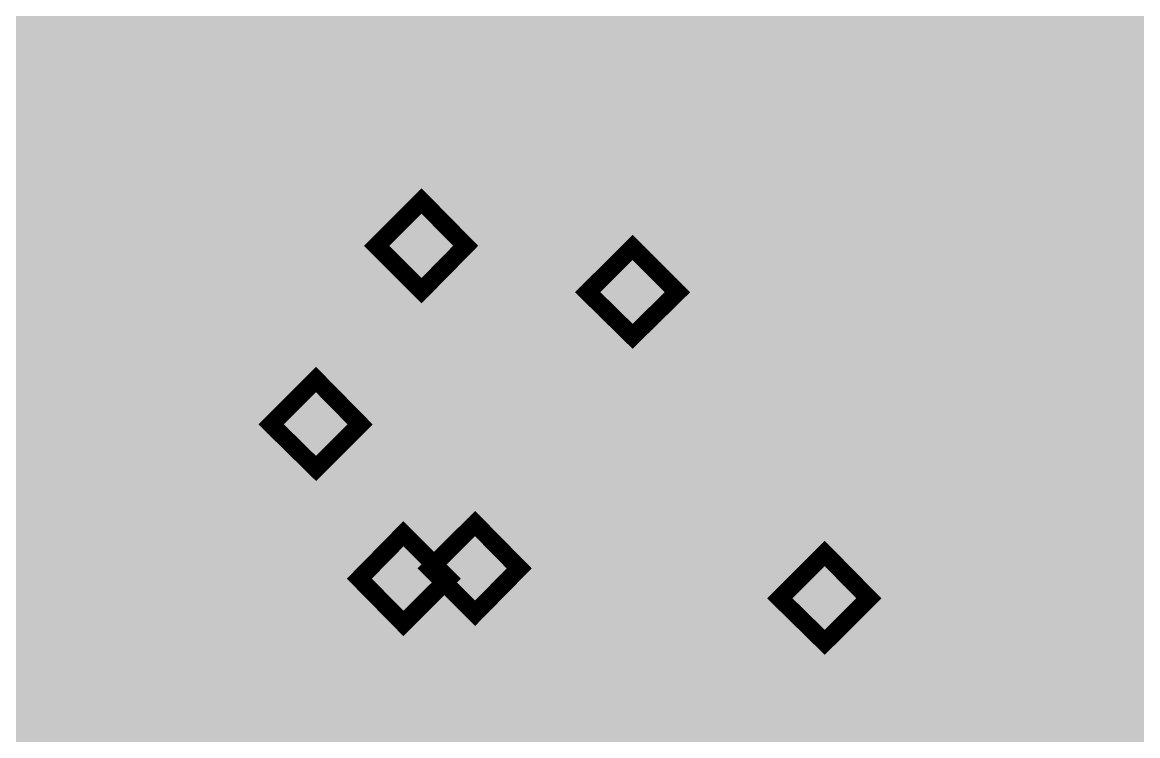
# Model space of a CAD drawing. Header units: millimetres. Extents: x 92 to 588, y 96 to 434.
# Drawn here: x 465.45 to 490.44, y 403.47 to 419.47 of the extents above; entities that cross this region are included whole.
import ezdxf

# ---------------------------------------------------------------- set-up
doc = ezdxf.new("R2010")
doc.units = ezdxf.units.MM
doc.layers.add('H', color=7, linetype='Continuous')
doc.layers.add('P', color=7, linetype='Continuous')

msp = doc.modelspace()

# ---------------------------------------------------------------- hatches: boundary and pattern name
at = {"layer": 'H', "linetype": 'Continuous'}
for points in [[(291.162, 223.903), (291.162, 433.788), (588.166, 433.788), (588.166, 223.903), (291.162, 223.903)], [(468.627, 415.285), (468.433, 415.302), (468.256, 415.338), (468.08, 415.373), (467.939, 415.443), (467.939, 415.796), (468.01, 415.778), (468.08, 415.743), (468.151, 415.708), (468.239, 415.673), (468.345, 415.637), (468.433, 415.602), (468.521, 415.584), (468.627, 415.584), (468.733, 415.602), (468.821, 415.62), (468.874, 415.655), (468.962, 415.708), (468.997, 415.743), (469.05, 415.831), (469.103, 415.92), (469.121, 416.043), (469.138, 416.167), (469.121, 416.237), (469.103, 416.343), (469.085, 416.396), (469.068, 416.431), (469.015, 416.502), (468.98, 416.537), (468.944, 416.572), (468.856, 416.625), (468.803, 416.625), (468.68, 416.66), (468.556, 416.66), (468.415, 416.66), (468.274, 416.643), (468.151, 416.608), (468.045, 416.59), (468.045, 417.93), (469.474, 417.93), (469.474, 417.631), (468.38, 417.631), (468.38, 416.943), (468.45, 416.943), (468.574, 416.943), (468.627, 416.943), (468.803, 416.943), (468.944, 416.925), (469.015, 416.89), (469.156, 416.837), (469.209, 416.784), (469.28, 416.731), (469.385, 416.625), (469.421, 416.537), (469.438, 416.466), (469.474, 416.272), (469.474, 416.078), (469.456, 415.902), (469.421, 415.814), (469.385, 415.743), (469.315, 415.602), (469.262, 415.549), (469.191, 415.479), (469.068, 415.39), (468.98, 415.355), (468.909, 415.32), (468.715, 415.285), (468.627, 415.285)], [(470.303, 415.285), (470.232, 415.302), (470.161, 415.302), (470.091, 415.302), (470.02, 415.338), (470.02, 415.655), (470.091, 415.637), (470.161, 415.62), (470.267, 415.602), (470.355, 415.584), (470.444, 415.602), (470.585, 415.62), (470.726, 415.673), (470.832, 415.761), (470.885, 415.814), (470.938, 415.867), (471.008, 416.008), (471.061, 416.167), (471.096, 416.361), (471.114, 416.449), (471.008, 416.643), (471.114, 416.696), (471.114, 416.766), (471.114, 416.819), (471.114, 416.996), (471.096, 417.207), (471.061, 417.295), (471.043, 417.366), (470.973, 417.507), (470.938, 417.542), (470.902, 417.595), (470.814, 417.648), (470.779, 417.666), (470.708, 417.683), (470.602, 417.701), (470.514, 417.683), (470.373, 417.631), (470.303, 417.578), (470.232, 417.507), (470.197, 417.419), (470.144, 417.243), (470.144, 417.101), (470.144, 417.013), (470.161, 416.89), (470.179, 416.837), (470.214, 416.784), (470.267, 416.696), (470.32, 416.643), (470.355, 416.625), (470.426, 416.59), (470.461, 416.572), (470.55, 416.555), (470.655, 416.555), (470.761, 416.572), (470.885, 416.59), (471.008, 416.643), (471.114, 416.449), (470.973, 416.378), (470.849, 416.325), (470.779, 416.29), (470.638, 416.272), (470.567, 416.272), (470.426, 416.272), (470.303, 416.308), (470.25, 416.325), (470.126, 416.378), (470.073, 416.431), (470.003, 416.484), (469.897, 416.625), (469.862, 416.696), (469.826, 416.784), (469.791, 416.978), (469.791, 417.084), (469.791, 417.19), (469.826, 417.366), (469.862, 417.454), (469.897, 417.525), (469.985, 417.666), (470.038, 417.736), (470.091, 417.789), (470.214, 417.878), (470.303, 417.913), (470.373, 417.948), (470.532, 417.983), (470.602, 417.983), (470.691, 417.983), (470.867, 417.948), (470.938, 417.913), (471.008, 417.895), (471.132, 417.807), (471.185, 417.754), (471.255, 417.666), (471.361, 417.489), (471.396, 417.366), (471.431, 417.26), (471.467, 416.96), (471.467, 416.784), (471.467, 416.625), (471.431, 416.325), (471.396, 416.184), (471.361, 416.043), (471.255, 415.796), (471.185, 415.708), (471.096, 415.602), (470.92, 415.461), (470.832, 415.39), (470.708, 415.355), (470.461, 415.302), (470.303, 415.285)], [(473.936, 415.338), (473.936, 416.237), (473.936, 416.502), (473.936, 417.525), (473.054, 416.502), (473.936, 416.502), (473.936, 416.237), (472.79, 416.237), (472.79, 416.59), (473.954, 417.93), (474.271, 417.93), (474.271, 416.502), (474.571, 416.502), (474.571, 416.237), (474.271, 416.237), (474.271, 415.338), (473.936, 415.338)], [(474.853, 415.338), (474.853, 415.708), (475.03, 415.867), (475.189, 416.025), (475.33, 416.167), (475.471, 416.325), (475.612, 416.484), (475.824, 416.749), (475.876, 416.854), (475.929, 416.943), (475.982, 417.154), (475.982, 417.26), (475.982, 417.348), (475.947, 417.437), (475.929, 417.489), (475.894, 417.542), (475.859, 417.578), (475.806, 417.631), (475.718, 417.648), (475.647, 417.683), (475.541, 417.683), (475.453, 417.683), (475.365, 417.666), (475.259, 417.631), (475.171, 417.595), (475.1, 417.56), (475.03, 417.525), (474.977, 417.489), (474.924, 417.454), (474.906, 417.825), (475.03, 417.878), (475.206, 417.93), (475.312, 417.948), (475.488, 417.983), (475.665, 417.983), (475.824, 417.948), (475.965, 417.913), (476.088, 417.842), (476.141, 417.789), (476.194, 417.736), (476.265, 417.631), (476.317, 417.489), (476.335, 417.348), (476.335, 417.278), (476.335, 417.119), (476.3, 416.996), (476.265, 416.872), (476.212, 416.749), (476.141, 416.643), (476.053, 416.537), (475.965, 416.413), (475.859, 416.308), (475.7, 416.131), (475.506, 415.937), (475.312, 415.761), (475.189, 415.637), (476.459, 415.637), (476.459, 415.338), (474.853, 415.338)], [(480.022, 414.262), (479.828, 414.262), (479.651, 414.297), (479.475, 414.35), (479.334, 414.403), (479.334, 414.773), (479.404, 414.738), (479.475, 414.703), (479.545, 414.667), (479.634, 414.632), (479.739, 414.597), (479.828, 414.579), (479.916, 414.561), (480.022, 414.561), (480.127, 414.561), (480.216, 414.597), (480.269, 414.614), (480.357, 414.667), (480.392, 414.72), (480.445, 414.791), (480.498, 414.897), (480.515, 415.002), (480.515, 415.143), (480.515, 415.196), (480.498, 415.32), (480.48, 415.355), (480.463, 415.408), (480.41, 415.479), (480.374, 415.514), (480.339, 415.532), (480.251, 415.584), (480.198, 415.602), (480.075, 415.62), (479.951, 415.62), (479.81, 415.62), (479.669, 415.602), (479.545, 415.584), (479.44, 415.567), (479.44, 416.89), (480.868, 416.89), (480.868, 416.59), (479.775, 416.59), (479.775, 415.902), (479.845, 415.902), (479.969, 415.92), (480.004, 415.92), (480.198, 415.92), (480.339, 415.884), (480.41, 415.867), (480.551, 415.796), (480.604, 415.761), (480.674, 415.708), (480.762, 415.584), (480.815, 415.514), (480.833, 415.443), (480.868, 415.249), (480.868, 415.126), (480.868, 415.038), (480.851, 414.861), (480.815, 414.791), (480.78, 414.703), (480.71, 414.561), (480.657, 414.508), (480.586, 414.456), (480.463, 414.367), (480.374, 414.332), (480.286, 414.297), (480.11, 414.262), (480.022, 414.262)], [(482.032, 414.244), (481.944, 414.262), (481.768, 414.279), (481.68, 414.314), (481.609, 414.332), (481.468, 414.42), (481.415, 414.473), (481.362, 414.526), (481.292, 414.65), (481.256, 414.72), (481.221, 414.791), (481.203, 414.949), (481.203, 415.02), (481.203, 415.126), (481.256, 415.32), (481.309, 415.408), (481.362, 415.496), (481.539, 415.637), (481.627, 415.69), (481.768, 415.549), (481.662, 415.443), (481.627, 415.373), (481.591, 415.302), (481.556, 415.143), (481.539, 415.055), (481.556, 414.932), (481.627, 414.738), (481.68, 414.667), (481.768, 414.597), (481.944, 414.508), (482.05, 414.508), (482.156, 414.508), (482.315, 414.579), (482.385, 414.65), (482.456, 414.703), (482.526, 414.897), (482.526, 415.002), (482.526, 415.073), (482.491, 415.196), (482.456, 415.249), (482.42, 415.302), (482.297, 415.39), (482.226, 415.443), (482.156, 415.479), (482.068, 415.514), (481.962, 415.549), (481.838, 415.602), (481.768, 415.549), (481.627, 415.69), (481.539, 415.761), (481.397, 415.884), (481.345, 415.937), (481.309, 416.008), (481.256, 416.184), (481.256, 416.272), (481.256, 416.343), (481.292, 416.484), (481.345, 416.608), (481.433, 416.713), (481.486, 416.766), (481.539, 416.802), (481.662, 416.872), (481.803, 416.925), (481.962, 416.96), (482.121, 416.96), (482.279, 416.925), (482.42, 416.89), (482.544, 416.819), (482.597, 416.766), (482.65, 416.713), (482.738, 416.608), (482.791, 416.502), (482.809, 416.361), (482.809, 416.29), (482.809, 416.202), (482.756, 416.043), (482.72, 415.955), (482.667, 415.867), (482.509, 415.743), (482.42, 415.69), (482.297, 415.831), (482.385, 415.955), (482.42, 416.008), (482.438, 416.078), (482.473, 416.219), (482.473, 416.29), (482.473, 416.378), (482.42, 416.519), (482.368, 416.59), (482.332, 416.608), (482.262, 416.66), (482.138, 416.696), (482.032, 416.696), (481.944, 416.696), (481.785, 416.643), (481.733, 416.59), (481.697, 416.572), (481.644, 416.502), (481.609, 416.396), (481.609, 416.308), (481.609, 416.255), (481.644, 416.149), (481.662, 416.096), (481.697, 416.061), (481.785, 415.973), (481.856, 415.937), (481.909, 415.902), (482.015, 415.849), (482.121, 415.814), (482.209, 415.778), (482.297, 415.831), (482.42, 415.69), (482.526, 415.62), (482.703, 415.496), (482.756, 415.426), (482.809, 415.338), (482.879, 415.143), (482.879, 415.038), (482.879, 414.949), (482.844, 414.791), (482.791, 414.65), (482.703, 414.526), (482.632, 414.473), (482.579, 414.42), (482.438, 414.332), (482.297, 414.279), (482.121, 414.262), (482.032, 414.244)], [(485.013, 414.262), (484.819, 414.262), (484.643, 414.297), (484.467, 414.35), (484.325, 414.403), (484.325, 414.773), (484.396, 414.738), (484.467, 414.703), (484.537, 414.667), (484.625, 414.632), (484.731, 414.597), (484.819, 414.579), (484.908, 414.561), (485.013, 414.561), (485.119, 414.561), (485.207, 414.597), (485.26, 414.614), (485.349, 414.667), (485.384, 414.72), (485.437, 414.791), (485.49, 414.897), (485.507, 415.002), (485.525, 415.143), (485.507, 415.196), (485.49, 415.32), (485.472, 415.355), (485.454, 415.408), (485.401, 415.479), (485.366, 415.514), (485.331, 415.532), (485.243, 415.584), (485.19, 415.602), (485.066, 415.62), (484.943, 415.62), (484.802, 415.62), (484.661, 415.602), (484.537, 415.584), (484.431, 415.567), (484.431, 416.89), (485.86, 416.89), (485.86, 416.59), (484.766, 416.59), (484.766, 415.902), (484.837, 415.902), (484.96, 415.92), (485.013, 415.92), (485.19, 415.92), (485.331, 415.884), (485.401, 415.867), (485.543, 415.796), (485.595, 415.761), (485.666, 415.708), (485.772, 415.584), (485.807, 415.514), (485.825, 415.443), (485.86, 415.249), (485.878, 415.126), (485.86, 415.038), (485.842, 414.861), (485.807, 414.791), (485.772, 414.703), (485.701, 414.561), (485.648, 414.508), (485.578, 414.456), (485.454, 414.367), (485.366, 414.332), (485.296, 414.297), (485.102, 414.262), (485.013, 414.262)], [(486.971, 414.262), (486.813, 414.297), (486.742, 414.314), (486.671, 414.35), (486.548, 414.438), (486.495, 414.491), (486.425, 414.561), (486.319, 414.755), (486.283, 414.861), (486.248, 414.985), (486.213, 415.285), (486.213, 415.443), (486.213, 415.62), (486.248, 415.92), (486.283, 416.061), (486.319, 416.184), (486.425, 416.431), (486.495, 416.519), (486.566, 416.625), (486.742, 416.766), (486.848, 416.837), (486.971, 416.89), (487.218, 416.943), (487.359, 416.943), (487.448, 416.943), (487.536, 416.943), (487.606, 416.925), (487.659, 416.907), (487.659, 416.572), (487.589, 416.608), (487.518, 416.625), (487.412, 416.643), (487.324, 416.643), (487.236, 416.643), (487.095, 416.608), (486.971, 416.555), (486.848, 416.484), (486.795, 416.431), (486.76, 416.378), (486.671, 416.237), (486.619, 416.078), (486.583, 415.884), (486.566, 415.778), (486.671, 415.602), (486.566, 415.532), (486.566, 415.496), (486.566, 415.461), (486.566, 415.249), (486.583, 415.02), (486.619, 414.932), (486.636, 414.861), (486.707, 414.738), (486.742, 414.685), (486.813, 414.614), (486.901, 414.579), (486.971, 414.544), (487.06, 414.544), (487.165, 414.544), (487.289, 414.597), (487.377, 414.65), (487.395, 414.685), (487.43, 414.72), (487.483, 414.826), (487.536, 414.985), (487.536, 415.143), (487.536, 415.214), (487.518, 415.338), (487.483, 415.408), (487.465, 415.461), (487.395, 415.549), (487.359, 415.584), (487.324, 415.62), (487.236, 415.655), (487.201, 415.655), (487.112, 415.673), (487.024, 415.673), (486.901, 415.673), (486.795, 415.637), (486.671, 415.602), (486.566, 415.778), (486.689, 415.867), (486.813, 415.92), (486.883, 415.937), (487.024, 415.955), (487.095, 415.955), (487.254, 415.955), (487.359, 415.937), (487.43, 415.92), (487.536, 415.849), (487.606, 415.814), (487.677, 415.743), (487.783, 415.62), (487.818, 415.532), (487.853, 415.443), (487.889, 415.249), (487.889, 415.143), (487.889, 415.055), (487.853, 414.861), (487.818, 414.773), (487.783, 414.703), (487.695, 414.561), (487.642, 414.508), (487.589, 414.438), (487.448, 414.35), (487.377, 414.314), (487.306, 414.297), (487.148, 414.262), (486.971, 414.262)], [(471.943, 415.338), (471.943, 415.831), (472.366, 415.831), (472.366, 415.338), (471.943, 415.338)], [(474.395, 413.45), (473.389, 414.456), (474.395, 415.461), (475.383, 414.456), (474.395, 413.45)], [(483.338, 414.314), (483.338, 414.808), (483.761, 414.808), (483.761, 414.314), (483.338, 414.314)], [(479.122, 412.427), (478.117, 413.415), (479.122, 414.42), (480.127, 413.415), (479.122, 412.427)], [(466.052, 410.205), (465.946, 410.222), (465.769, 410.258), (465.611, 410.346), (465.487, 410.469), (465.434, 410.54), (465.381, 410.628), (465.311, 410.84), (465.258, 411.087), (465.24, 411.386), (465.24, 411.722), (465.258, 412.021), (465.311, 412.286), (465.381, 412.498), (465.434, 412.586), (465.487, 412.656), (465.611, 412.78), (465.769, 412.868), (465.963, 412.903), (466.052, 412.903), (466.052, 412.621), (465.981, 412.621), (465.875, 412.586), (465.822, 412.551), (465.769, 412.515), (465.699, 412.409), (465.681, 412.339), (465.646, 412.268), (465.611, 412.11), (465.611, 412.004), (465.593, 411.81), (465.575, 411.563), (465.593, 411.298), (465.593, 411.104), (465.611, 411.016), (465.646, 410.857), (465.681, 410.769), (465.699, 410.716), (465.769, 410.61), (465.822, 410.575), (465.858, 410.54), (465.981, 410.504), (466.122, 410.504), (466.246, 410.54), (466.299, 410.575), (466.334, 410.61), (466.404, 410.698), (466.44, 410.769), (466.457, 410.84), (466.493, 410.998), (466.51, 411.104), (466.528, 411.298), (466.528, 411.563), (466.528, 411.81), (466.51, 412.021), (466.493, 412.11), (466.457, 412.286), (466.44, 412.357), (466.404, 412.409), (466.334, 412.515), (466.299, 412.551), (466.246, 412.586), (466.122, 412.621), (466.052, 412.621), (466.052, 412.903), (466.157, 412.903), (466.351, 412.85), (466.51, 412.78), (466.634, 412.656), (466.687, 412.568), (466.74, 412.48), (466.81, 412.268), (466.863, 412.021), (466.881, 411.722), (466.881, 411.563), (466.881, 411.386), (466.863, 411.087), (466.81, 410.84), (466.722, 410.628), (466.687, 410.54), (466.634, 410.469), (466.493, 410.346), (466.351, 410.258), (466.157, 410.222), (466.052, 410.205)], [(469.103, 410.205), (468.997, 410.222), (468.821, 410.258), (468.662, 410.346), (468.539, 410.469), (468.486, 410.54), (468.433, 410.628), (468.362, 410.84), (468.309, 411.087), (468.274, 411.386), (468.274, 411.563), (468.274, 411.722), (468.309, 412.021), (468.362, 412.286), (468.433, 412.498), (468.486, 412.586), (468.539, 412.656), (468.662, 412.78), (468.821, 412.868), (468.997, 412.903), (469.103, 412.903), (469.103, 412.621), (469.033, 412.621), (468.909, 412.586), (468.874, 412.551), (468.821, 412.515), (468.75, 412.409), (468.715, 412.339), (468.697, 412.268), (468.662, 412.11), (468.645, 412.004), (468.627, 411.81), (468.627, 411.563), (468.627, 411.298), (468.645, 411.104), (468.662, 411.016), (468.697, 410.857), (468.715, 410.769), (468.75, 410.716), (468.821, 410.61), (468.856, 410.575), (468.909, 410.54), (469.033, 410.504), (469.174, 410.504), (469.297, 410.54), (469.332, 410.575), (469.385, 410.61), (469.456, 410.698), (469.491, 410.769), (469.509, 410.84), (469.544, 410.998), (469.562, 411.104), (469.579, 411.298), (469.579, 411.563), (469.579, 411.81), (469.562, 412.021), (469.544, 412.11), (469.509, 412.286), (469.491, 412.357), (469.456, 412.409), (469.385, 412.515), (469.332, 412.551), (469.297, 412.586), (469.174, 412.621), (469.103, 412.621), (469.103, 412.903), (469.209, 412.903), (469.385, 412.85), (469.544, 412.78), (469.685, 412.656), (469.738, 412.568), (469.773, 412.48), (469.862, 412.268), (469.897, 412.021), (469.932, 411.722), (469.932, 411.386), (469.897, 411.087), (469.844, 410.84), (469.773, 410.628), (469.72, 410.54), (469.668, 410.469), (469.544, 410.346), (469.385, 410.258), (469.209, 410.222), (469.103, 410.205)], [(470.479, 410.275), (470.479, 410.522), (470.938, 410.522), (470.938, 412.268), (470.479, 412.268), (470.479, 412.498), (470.602, 412.498), (470.796, 412.533), (470.867, 412.568), (470.902, 412.586), (470.938, 412.656), (470.99, 412.762), (471.008, 412.868), (471.273, 412.868), (471.273, 410.522), (471.731, 410.522), (471.731, 410.275), (470.479, 410.275)], [(472.031, 409.464), (471.026, 410.452), (472.031, 411.457), (473.019, 410.452), (472.031, 409.464)], [(467.357, 410.275), (467.357, 410.769), (467.78, 410.769), (467.78, 410.275), (467.357, 410.275)], [(484.308, 407.4), (484.131, 407.4), (483.937, 407.435), (483.779, 407.488), (483.638, 407.541), (483.638, 407.912), (483.708, 407.876), (483.779, 407.841), (483.849, 407.806), (483.937, 407.77), (484.043, 407.735), (484.131, 407.718), (484.22, 407.7), (484.308, 407.7), (484.414, 407.7), (484.52, 407.735), (484.572, 407.753), (484.661, 407.806), (484.696, 407.859), (484.749, 407.929), (484.784, 408.035), (484.819, 408.141), (484.819, 408.264), (484.819, 408.335), (484.802, 408.458), (484.784, 408.494), (484.766, 408.547), (484.714, 408.617), (484.678, 408.652), (484.643, 408.67), (484.537, 408.723), (484.484, 408.741), (484.378, 408.758), (484.255, 408.758), (484.114, 408.758), (483.973, 408.741), (483.832, 408.723), (483.743, 408.705), (483.743, 410.028), (485.155, 410.028), (485.155, 409.728), (484.079, 409.728), (484.079, 409.04), (484.131, 409.04), (484.255, 409.058), (484.308, 409.058), (484.502, 409.058), (484.643, 409.023), (484.714, 409.005), (484.837, 408.935), (484.908, 408.899), (484.978, 408.846), (485.066, 408.723), (485.102, 408.652), (485.137, 408.582), (485.172, 408.388), (485.172, 408.264), (485.172, 408.176), (485.137, 408), (485.119, 407.929), (485.084, 407.841), (484.996, 407.7), (484.943, 407.647), (484.89, 407.594), (484.749, 407.506), (484.678, 407.471), (484.59, 407.435), (484.414, 407.4), (484.308, 407.4)], [(485.931, 407.4), (485.842, 407.4), (485.772, 407.418), (485.701, 407.435), (485.701, 407.77), (485.772, 407.735), (485.86, 407.718), (485.948, 407.7), (486.054, 407.7), (486.125, 407.7), (486.283, 407.735), (486.407, 407.788), (486.53, 407.859), (486.583, 407.929), (486.619, 407.982), (486.707, 408.123), (486.76, 408.282), (486.795, 408.458), (486.795, 408.564), (486.707, 408.741), (486.795, 408.811), (486.813, 408.882), (486.813, 408.917), (486.813, 408.97), (486.813, 409.093), (486.777, 409.305), (486.76, 409.393), (486.742, 409.481), (486.671, 409.605), (486.619, 409.658), (486.583, 409.693), (486.513, 409.746), (486.477, 409.764), (486.389, 409.799), (486.301, 409.799), (486.195, 409.799), (486.072, 409.746), (486.001, 409.693), (485.966, 409.658), (485.931, 409.605), (485.878, 409.517), (485.842, 409.34), (485.825, 409.199), (485.842, 409.129), (485.86, 408.988), (485.878, 408.935), (485.895, 408.882), (485.966, 408.793), (486.019, 408.758), (486.036, 408.723), (486.125, 408.688), (486.16, 408.688), (486.248, 408.67), (486.336, 408.67), (486.46, 408.67), (486.583, 408.705), (486.707, 408.741), (486.795, 408.564), (486.671, 408.476), (486.53, 408.423), (486.477, 408.405), (486.336, 408.388), (486.266, 408.388), (486.125, 408.388), (486.001, 408.405), (485.948, 408.423), (485.825, 408.494), (485.754, 408.529), (485.701, 408.582), (485.595, 408.723), (485.56, 408.793), (485.525, 408.882), (485.49, 409.076), (485.49, 409.287), (485.525, 409.481), (485.543, 409.552), (485.578, 409.64), (485.666, 409.781), (485.719, 409.834), (485.772, 409.905), (485.913, 409.993), (485.984, 410.028), (486.072, 410.046), (486.23, 410.081), (486.301, 410.081), (486.389, 410.081), (486.548, 410.046), (486.619, 410.028), (486.689, 409.993), (486.83, 409.905), (486.883, 409.852), (486.936, 409.781), (487.042, 409.587), (487.077, 409.481), (487.112, 409.358), (487.148, 409.076), (487.165, 408.899), (487.148, 408.741), (487.112, 408.441), (487.077, 408.282), (487.042, 408.141), (486.936, 407.912), (486.865, 407.806), (486.795, 407.718), (486.619, 407.559), (486.513, 407.506), (486.407, 407.453), (486.142, 407.4), (486.001, 407.4), (485.931, 407.4)], [(489.194, 407.4), (489, 407.418), (488.894, 407.435), (488.718, 407.488), (488.576, 407.559), (488.576, 407.929), (488.718, 407.841), (488.894, 407.77), (488.982, 407.735), (489.176, 407.7), (489.264, 407.7), (489.37, 407.7), (489.476, 407.735), (489.529, 407.753), (489.617, 407.806), (489.652, 407.841), (489.723, 407.912), (489.758, 408), (489.776, 408.053), (489.794, 408.176), (489.794, 408.3), (489.776, 408.423), (489.758, 408.476), (489.741, 408.511), (489.67, 408.582), (489.635, 408.617), (489.564, 408.652), (489.476, 408.688), (489.37, 408.705), (489.247, 408.705), (489.106, 408.705), (489.106, 408.988), (489.229, 408.988), (489.335, 409.005), (489.529, 409.058), (489.6, 409.111), (489.635, 409.129), (489.688, 409.199), (489.741, 409.323), (489.741, 409.428), (489.741, 409.481), (489.723, 409.552), (489.705, 409.587), (489.688, 409.623), (489.635, 409.693), (489.617, 409.711), (489.547, 409.746), (489.476, 409.764), (489.388, 409.781), (489.3, 409.781), (489.211, 409.781), (489.106, 409.764), (489.017, 409.746), (488.929, 409.711), (488.841, 409.675), (488.788, 409.64), (488.718, 409.587), (488.665, 409.552), (488.647, 409.922), (488.77, 409.993), (488.965, 410.046), (489.053, 410.063), (489.229, 410.081), (489.317, 410.081), (489.494, 410.081), (489.635, 410.046), (489.705, 410.028), (489.811, 409.975), (489.864, 409.94), (489.917, 409.905), (490.005, 409.799), (490.04, 409.746), (490.076, 409.675), (490.093, 409.534), (490.093, 409.464), (490.093, 409.358), (490.023, 409.164), (489.952, 409.093), (489.882, 409.005), (489.723, 408.917), (489.617, 408.882), (489.705, 408.846), (489.794, 408.811), (489.882, 408.758), (489.97, 408.688), (490.005, 408.652), (490.076, 408.564), (490.093, 408.494), (490.129, 408.441), (490.146, 408.3), (490.146, 408.211), (490.146, 408.123), (490.111, 407.964), (490.093, 407.894), (490.058, 407.823), (489.97, 407.7), (489.917, 407.629), (489.864, 407.576), (489.723, 407.488), (489.652, 407.453), (489.564, 407.435), (489.388, 407.4), (489.194, 407.4)], [(475.594, 406.218), (474.589, 407.224), (475.594, 408.229), (476.582, 407.224), (475.594, 406.218)], [(473.989, 405.989), (473.001, 406.994), (473.989, 408), (474.995, 406.994), (473.989, 405.989)], [(487.642, 407.453), (487.642, 407.947), (488.047, 407.947), (488.047, 407.453), (487.642, 407.453)], [(483.426, 405.566), (482.42, 406.553), (483.426, 407.559), (484.414, 406.553), (483.426, 405.566)], [(466.457, 404.243), (466.457, 404.613), (466.616, 404.772), (466.775, 404.913), (466.934, 405.072), (467.075, 405.23), (467.216, 405.389), (467.41, 405.654), (467.48, 405.742), (467.533, 405.848), (467.586, 406.042), (467.586, 406.148), (467.569, 406.253), (467.551, 406.342), (467.533, 406.377), (467.48, 406.448), (467.463, 406.483), (467.392, 406.518), (467.322, 406.553), (467.233, 406.571), (467.145, 406.589), (467.039, 406.571), (466.951, 406.553), (466.863, 406.536), (466.775, 406.5), (466.704, 406.465), (466.634, 406.43), (466.563, 406.395), (466.528, 406.359), (466.51, 406.73), (466.634, 406.783), (466.81, 406.836), (466.898, 406.853), (467.075, 406.888), (467.251, 406.888), (467.41, 406.853), (467.551, 406.818), (467.674, 406.73), (467.727, 406.694), (467.78, 406.642), (467.851, 406.536), (467.904, 406.395), (467.939, 406.253), (467.939, 406.165), (467.939, 406.024), (467.904, 405.901), (467.868, 405.76), (467.798, 405.654), (467.727, 405.548), (467.657, 405.424), (467.551, 405.319), (467.463, 405.213), (467.286, 405.036), (467.092, 404.842), (466.916, 404.666), (466.775, 404.543), (468.045, 404.543), (468.045, 404.243), (466.457, 404.243)], [(468.398, 404.243), (468.398, 404.613), (468.556, 404.772), (468.715, 404.913), (468.874, 405.072), (469.015, 405.23), (469.156, 405.389), (469.368, 405.654), (469.421, 405.742), (469.474, 405.848), (469.526, 406.042), (469.526, 406.148), (469.526, 406.253), (469.491, 406.342), (469.474, 406.377), (469.438, 406.448), (469.403, 406.483), (469.332, 406.518), (469.262, 406.553), (469.174, 406.571), (469.085, 406.589), (468.997, 406.571), (468.891, 406.553), (468.803, 406.536), (468.715, 406.5), (468.645, 406.465), (468.574, 406.43), (468.521, 406.395), (468.468, 406.359), (468.45, 406.73), (468.574, 406.783), (468.75, 406.836), (468.839, 406.853), (469.033, 406.888), (469.209, 406.888), (469.368, 406.853), (469.509, 406.818), (469.632, 406.73), (469.685, 406.694), (469.72, 406.642), (469.809, 406.536), (469.862, 406.395), (469.879, 406.253), (469.879, 406.165), (469.879, 406.024), (469.844, 405.901), (469.809, 405.76), (469.756, 405.654), (469.685, 405.548), (469.597, 405.424), (469.509, 405.319), (469.403, 405.213), (469.227, 405.036), (469.033, 404.842), (468.856, 404.666), (468.715, 404.543), (469.985, 404.543), (469.985, 404.243), (468.398, 404.243)], [(474.254, 403.749), (474.077, 403.749), (473.901, 403.784), (473.725, 403.837), (473.583, 403.89), (473.583, 404.26), (473.654, 404.225), (473.795, 404.154), (473.883, 404.119), (473.989, 404.084), (474.077, 404.066), (474.165, 404.049), (474.271, 404.049), (474.377, 404.049), (474.465, 404.084), (474.518, 404.102), (474.606, 404.172), (474.642, 404.207), (474.695, 404.278), (474.73, 404.384), (474.765, 404.49), (474.765, 404.631), (474.765, 404.684), (474.748, 404.807), (474.73, 404.842), (474.712, 404.895), (474.659, 404.966), (474.624, 405.001), (474.589, 405.019), (474.501, 405.072), (474.448, 405.089), (474.324, 405.107), (474.201, 405.107), (474.06, 405.107), (473.919, 405.089), (473.777, 405.072), (473.689, 405.054), (473.689, 406.377), (475.1, 406.377), (475.1, 406.077), (474.024, 406.077), (474.024, 405.389), (474.095, 405.407), (474.201, 405.407), (474.254, 405.407), (474.448, 405.407), (474.589, 405.372), (474.659, 405.354), (474.8, 405.283), (474.853, 405.248), (474.924, 405.195), (475.012, 405.072), (475.047, 405.001), (475.083, 404.931), (475.118, 404.737), (475.118, 404.613), (475.118, 404.525), (475.1, 404.348), (475.065, 404.278), (475.03, 404.19), (474.942, 404.066), (474.889, 403.996), (474.836, 403.943), (474.712, 403.855), (474.624, 403.819), (474.536, 403.784), (474.36, 403.749), (474.254, 403.749)], [(475.876, 403.749), (475.806, 403.749), (475.718, 403.766), (475.665, 403.784), (475.665, 404.119), (475.718, 404.102), (475.806, 404.066), (475.894, 404.049), (476, 404.049), (476.088, 404.049), (476.229, 404.084), (476.37, 404.137), (476.476, 404.225), (476.529, 404.278), (476.582, 404.331), (476.653, 404.472), (476.705, 404.631), (476.741, 404.807), (476.758, 404.913), (476.653, 405.089), (476.758, 405.16), (476.758, 405.23), (476.758, 405.442), (476.741, 405.671), (476.705, 405.742), (476.688, 405.83), (476.617, 405.954), (476.582, 406.007), (476.547, 406.042), (476.459, 406.095), (476.423, 406.112), (476.335, 406.148), (476.247, 406.148), (476.141, 406.148), (476.018, 406.095), (475.947, 406.042), (475.912, 406.007), (475.876, 405.954), (475.841, 405.865), (475.788, 405.689), (475.788, 405.566), (475.788, 405.477), (475.806, 405.336), (475.824, 405.283), (475.841, 405.23), (475.912, 405.142), (475.965, 405.107), (476, 405.089), (476.07, 405.036), (476.106, 405.036), (476.194, 405.019), (476.282, 405.019), (476.406, 405.019), (476.529, 405.054), (476.653, 405.089), (476.758, 404.913), (476.617, 404.825), (476.494, 404.772), (476.423, 404.754), (476.282, 404.737), (476.212, 404.737), (476.07, 404.737), (475.947, 404.754), (475.894, 404.772), (475.771, 404.842), (475.718, 404.878), (475.647, 404.931), (475.541, 405.072), (475.506, 405.16), (475.471, 405.23), (475.435, 405.424), (475.435, 405.548), (475.435, 405.636), (475.471, 405.83), (475.506, 405.901), (475.524, 405.989), (475.63, 406.13), (475.682, 406.201), (475.735, 406.253), (475.859, 406.342), (475.929, 406.377), (476.018, 406.395), (476.176, 406.43), (476.247, 406.43), (476.335, 406.43), (476.511, 406.395), (476.582, 406.377), (476.653, 406.342), (476.776, 406.253), (476.829, 406.201), (476.9, 406.13), (476.988, 405.936), (477.041, 405.83), (477.076, 405.707), (477.111, 405.424), (477.111, 405.248), (477.111, 405.089), (477.076, 404.789), (477.041, 404.631), (477.005, 404.507), (476.9, 404.26), (476.829, 404.154), (476.741, 404.066), (476.564, 403.908), (476.459, 403.855), (476.353, 403.802), (476.106, 403.749), (475.947, 403.749), (475.876, 403.749)], [(479.581, 403.802), (479.581, 404.684), (479.581, 404.966), (479.581, 405.971), (478.699, 404.966), (479.581, 404.966), (479.581, 404.684), (478.434, 404.684), (478.434, 405.054), (479.581, 406.377), (479.898, 406.377), (479.898, 404.966), (480.216, 404.966), (480.216, 404.684), (479.898, 404.684), (479.898, 403.802), (479.581, 403.802)], [(481.186, 403.749), (481.08, 403.749), (480.886, 403.766), (480.798, 403.784), (480.621, 403.837), (480.48, 403.908), (480.48, 404.278), (480.621, 404.19), (480.798, 404.119), (480.886, 404.084), (481.062, 404.049), (481.168, 404.049), (481.274, 404.049), (481.38, 404.084), (481.433, 404.102), (481.521, 404.154), (481.556, 404.19), (481.609, 404.26), (481.662, 404.366), (481.68, 404.401), (481.697, 404.525), (481.697, 404.666), (481.68, 404.772), (481.662, 404.825), (481.627, 404.86), (481.574, 404.931), (481.539, 404.966), (481.468, 405.019), (481.362, 405.036), (481.274, 405.054), (481.009, 405.054), (481.009, 405.336), (481.115, 405.336), (481.239, 405.354), (481.415, 405.407), (481.503, 405.46), (481.539, 405.477), (481.591, 405.548), (481.644, 405.671), (481.644, 405.777), (481.644, 405.83), (481.627, 405.901), (481.609, 405.954), (481.591, 405.971), (481.539, 406.042), (481.45, 406.095), (481.362, 406.112), (481.292, 406.13), (481.203, 406.13), (481.098, 406.13), (481.009, 406.112), (480.921, 406.095), (480.815, 406.059), (480.745, 406.024), (480.674, 405.989), (480.621, 405.954), (480.568, 405.918), (480.551, 406.271), (480.674, 406.342), (480.851, 406.395), (480.956, 406.412), (481.133, 406.43), (481.221, 406.43), (481.397, 406.43), (481.521, 406.395), (481.591, 406.377), (481.715, 406.324), (481.768, 406.289), (481.821, 406.253), (481.909, 406.148), (481.944, 406.095), (481.962, 406.024), (481.997, 405.883), (481.997, 405.813), (481.997, 405.707), (481.927, 405.53), (481.856, 405.442), (481.785, 405.372), (481.609, 405.266), (481.521, 405.23), (481.609, 405.195), (481.697, 405.16), (481.785, 405.107), (481.874, 405.036), (481.909, 405.001), (481.98, 404.913), (481.997, 404.86), (482.015, 404.789), (482.05, 404.648), (482.05, 404.472), (482.015, 404.313), (481.98, 404.243), (481.962, 404.172), (481.874, 404.049), (481.821, 403.978), (481.768, 403.925), (481.627, 403.837), (481.539, 403.802), (481.468, 403.784), (481.292, 403.749), (481.186, 403.749)], [(465.487, 404.243), (465.487, 404.737), (465.91, 404.737), (465.91, 404.243), (465.487, 404.243)], [(477.587, 403.802), (477.587, 404.296), (478.011, 404.296), (478.011, 403.802), (477.587, 403.802)]]:
    msp.add_hatch(color=7, dxfattribs=at).paths.add_polyline_path(points)

# ---------------------------------------------------------------- linework, layer by layer
at = {"layer": 'P', "color": 7, "const_width": 0.4}
for points in [[(473.389, 414.456), (474.395, 413.45), (475.383, 414.456), (474.395, 415.461), (473.389, 414.456), (473.389, 414.456)], [(478.117, 413.415), (479.122, 412.427), (480.127, 413.415), (479.122, 414.42), (478.117, 413.415), (478.117, 413.415)], [(471.026, 410.452), (472.031, 409.464), (473.019, 410.452), (472.031, 411.457), (471.026, 410.452), (471.026, 410.452)], [(474.589, 407.224), (475.594, 406.218), (476.582, 407.224), (475.594, 408.229), (474.589, 407.224), (474.589, 407.224)], [(473.001, 406.994), (473.989, 405.989), (474.995, 406.994), (473.989, 408), (473.001, 406.994), (473.001, 406.994)], [(482.42, 406.553), (483.426, 405.566), (484.414, 406.553), (483.426, 407.559), (482.42, 406.553), (482.42, 406.553)]]:
    msp.add_lwpolyline(points, dxfattribs=at)

doc.saveas('drawing.dxf')
